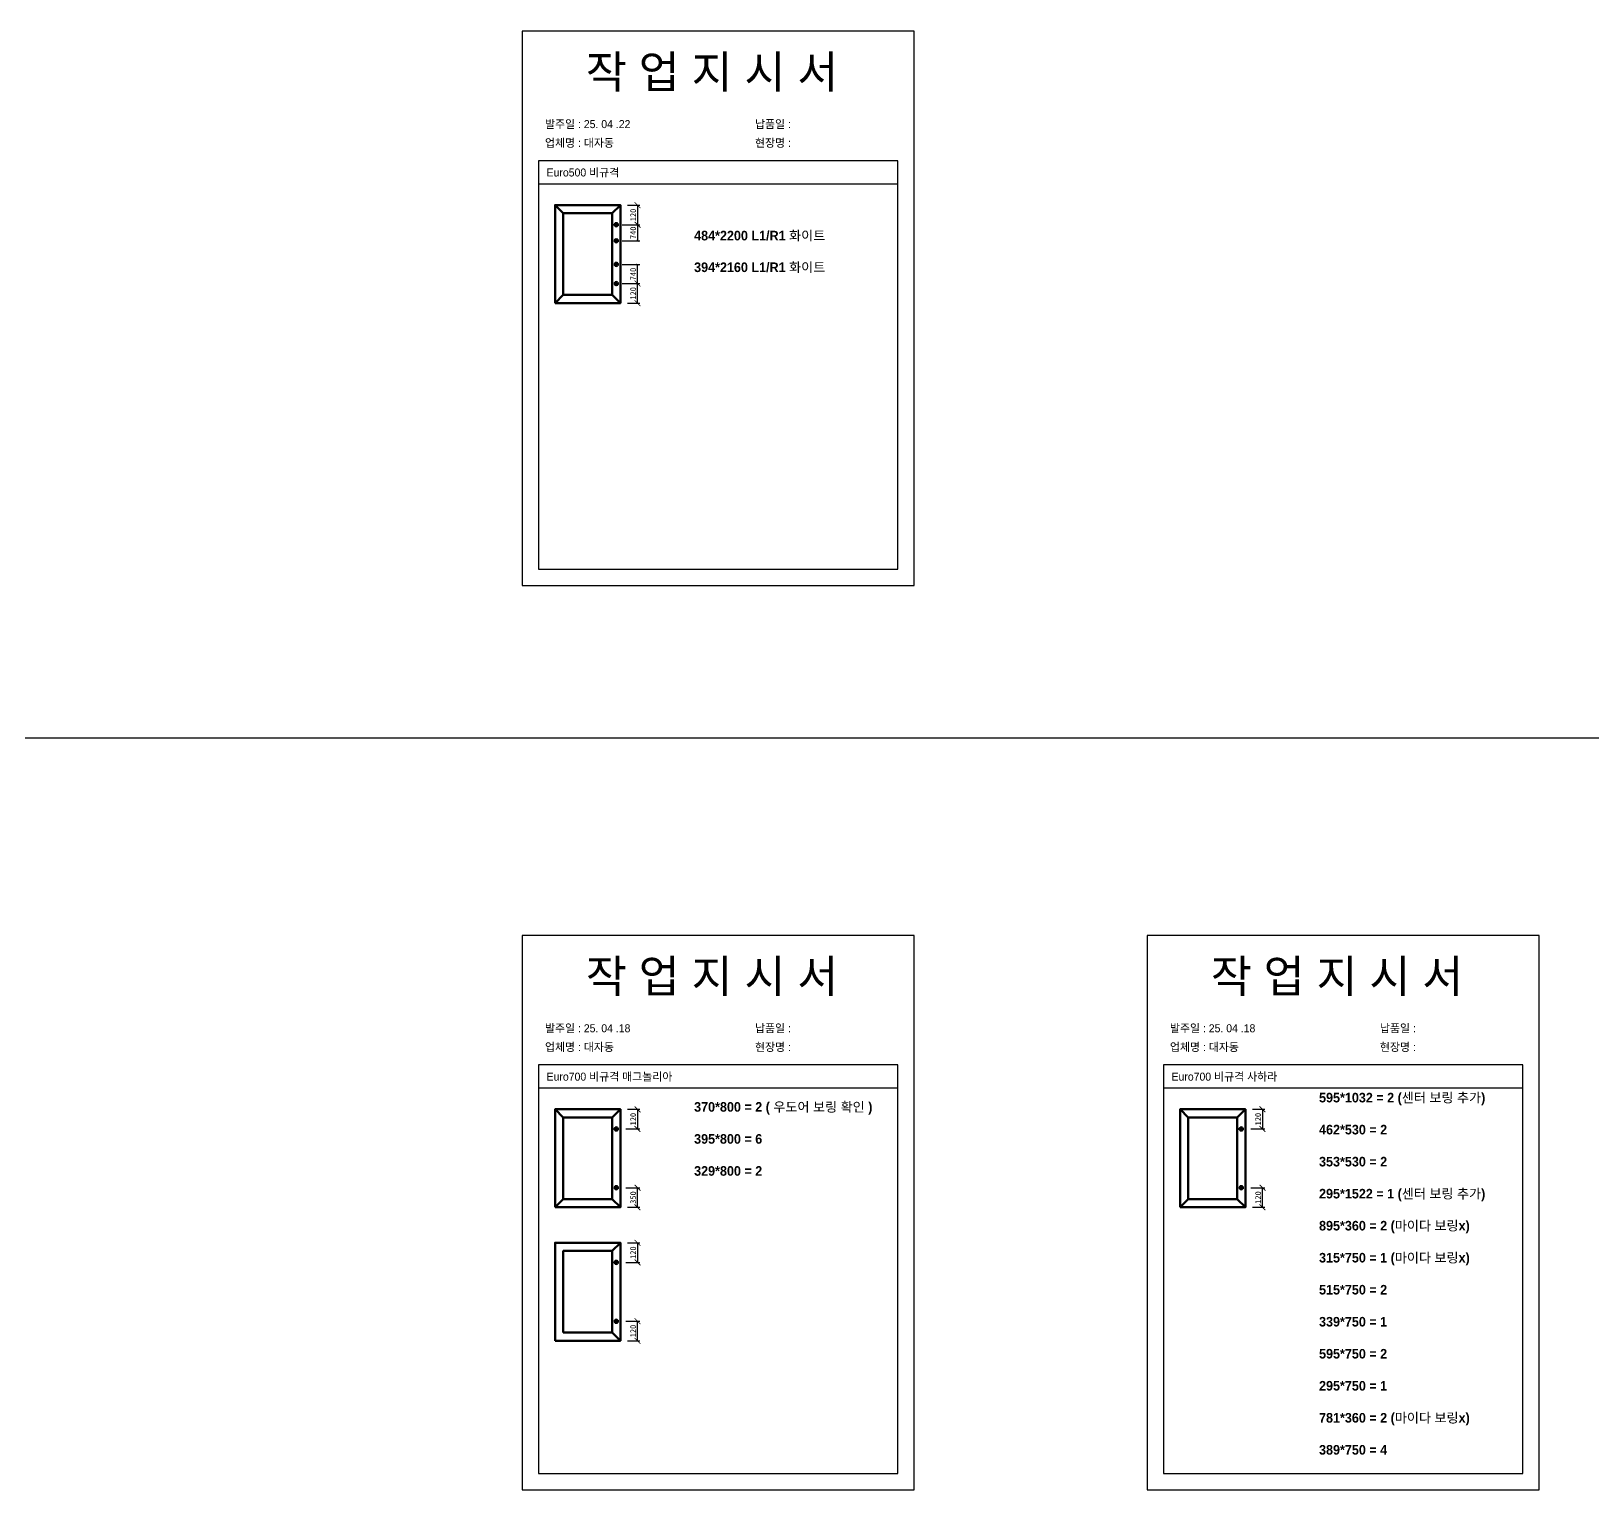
# Model space of a CAD drawing. Header units: millimetres. Extents: x -44117 to 256353, y -2095463 to 65325.
# Drawn here: x 111330 to 118023, y -69983 to -63732 of the extents above; entities that cross this region are included whole.
import ezdxf

# ---------------------------------------------------------------- set-up
doc = ezdxf.new("R2010")
doc.units = ezdxf.units.MM
doc.header["$LTSCALE"] = 10
doc.layers.add('Layer1', color=7, linetype='Continuous', lineweight=70)
doc.dimstyles.new('ISO-25', dxfattribs={"dimtxt": 2.5, "dimasz": 2.5, "dimexe": 1, "dimexo": 1, "dimtad": 1, "dimtxsty": 'Standard', "dimblk": 'ARCHTICK', "dimcen": 2.5, "dimadec": 0, "dimazin": 0, "dimtfac": 1, "dimtmove": 0, "dimatfit": 3, "dimfxl": 0, "dimarcsym": 0})

# ---------------------------------------------------------------- blocks, each defined once
blk = doc.blocks.new('_ArchTick')
at = {"color": 0, "linetype": 'ByBlock', "const_width": 0.15}
blk.add_lwpolyline([(-0.5, -0.5), (0.5, 0.5)], dxfattribs=at)
blk = doc.blocks.new('*D2424')
at = {"color": 0, "lineweight": -2}
for p, q in [((113878.1, -64813.6), (113938.5, -64813.6)), ((113928.5, -64897.6), (113928.5, -64813.6)), ((113885.1, -64897.6), (113938.5, -64897.6))]:
    blk.add_line(p, q, dxfattribs=at)
at = {"layer": 'Defpoints', "color": 0}
for p in [(113848.1, -64813.6), (113928.5, -64813.6), (113855.1, -64897.6)]:
    blk.add_point(p, dxfattribs=at)
at = {"color": 0, "lineweight": -2, "xscale": 25, "yscale": 25, "zscale": 25}
for p, rotation in [((113928.5, -64813.6), 90), ((113928.5, -64897.6), 270)]:
    blk.add_blockref('_ArchTick', p, dxfattribs=dict(at, rotation=rotation))
at = {"color": 0, "insert": (113909.8, -64855.6), "char_height": 25, "attachment_point": 5, "rotation": 90}
blk.add_mtext('120', dxfattribs=at)
blk = doc.blocks.new('*D2425')
at = {"color": 0, "lineweight": -2}
for p, q in [((113885.1, -64477.6), (113938.5, -64477.6)), ((113928.5, -64477.6), (113928.5, -64561.6)), ((113878.1, -64561.6), (113938.5, -64561.6))]:
    blk.add_line(p, q, dxfattribs=at)
at = {"layer": 'Defpoints', "color": 0}
for p in [(113855.1, -64477.6), (113848.1, -64561.6), (113928.5, -64561.6)]:
    blk.add_point(p, dxfattribs=at)
at = {"color": 0, "lineweight": -2, "xscale": 25, "yscale": 25, "zscale": 25}
for p, rotation in [((113928.5, -64477.6), 90), ((113928.5, -64561.6), 270)]:
    blk.add_blockref('_ArchTick', p, dxfattribs=dict(at, rotation=rotation))
at = {"color": 0, "insert": (113909.8, -64519.6), "char_height": 25, "attachment_point": 5, "rotation": 90}
blk.add_mtext('120', dxfattribs=at)
blk = doc.blocks.new('*D2426')
at = {"color": 0, "lineweight": -2}
for p, q in [((113863.1, -64561.6), (113938.5, -64561.6)), ((113928.5, -64561.6), (113928.5, -64630.5)), ((113863.1, -64630.5), (113938.5, -64630.5))]:
    blk.add_line(p, q, dxfattribs=at)
at = {"layer": 'Defpoints', "color": 0}
for p in [(113848.1, -64561.6), (113848.1, -64630.5), (113928.5, -64630.5)]:
    blk.add_point(p, dxfattribs=at)
at = {"color": 0, "lineweight": -2, "xscale": 10, "yscale": 10, "zscale": 10}
for p, rotation in [((113928.5, -64561.6), 90), ((113928.5, -64630.5), 270)]:
    blk.add_blockref('_ArchTick', p, dxfattribs=dict(at, rotation=rotation))
at = {"color": 0, "insert": (113909.8, -64596), "char_height": 25, "attachment_point": 5, "rotation": 90}
blk.add_mtext('740', dxfattribs=at)
blk = doc.blocks.new('*D2427')
at = {"color": 0, "lineweight": -2}
for p, q in [((113863.1, -64731.8), (113938.5, -64731.8)), ((113928.5, -64813.6), (113928.5, -64731.8)), ((113863.1, -64813.6), (113938.5, -64813.6))]:
    blk.add_line(p, q, dxfattribs=at)
at = {"layer": 'Defpoints', "color": 0}
for p in [(113848.1, -64731.8), (113928.5, -64731.8), (113848.1, -64813.6)]:
    blk.add_point(p, dxfattribs=at)
at = {"color": 0, "lineweight": -2, "xscale": 10, "yscale": 10, "zscale": 10}
for p, rotation in [((113928.5, -64731.8), 90), ((113928.5, -64813.6), 270)]:
    blk.add_blockref('_ArchTick', p, dxfattribs=dict(at, rotation=rotation))
at = {"color": 0, "insert": (113909.8, -64772.7), "char_height": 25, "attachment_point": 5, "rotation": 90}
blk.add_mtext('740', dxfattribs=at)
blk = doc.blocks.new('*D2428')
at = {"color": 0, "lineweight": -2}
for p, q in [((113878.1, -68688.8), (113938.5, -68688.8)), ((113928.5, -68772.8), (113928.5, -68688.8)), ((113885.1, -68772.8), (113938.5, -68772.8))]:
    blk.add_line(p, q, dxfattribs=at)
at = {"layer": 'Defpoints', "color": 0}
for p in [(113848.1, -68688.8), (113928.5, -68688.8), (113855.1, -68772.8)]:
    blk.add_point(p, dxfattribs=at)
at = {"color": 0, "lineweight": -2, "xscale": 25, "yscale": 25, "zscale": 25}
for p, rotation in [((113928.5, -68688.8), 90), ((113928.5, -68772.8), 270)]:
    blk.add_blockref('_ArchTick', p, dxfattribs=dict(at, rotation=rotation))
at = {"color": 0, "insert": (113909.8, -68730.8), "char_height": 25, "attachment_point": 5, "rotation": 90}
blk.add_mtext('350', dxfattribs=at)
blk = doc.blocks.new('*D2429')
at = {"color": 0, "lineweight": -2}
for p, q in [((113885.1, -68352.8), (113938.5, -68352.8)), ((113928.5, -68352.8), (113928.5, -68436.8)), ((113878.1, -68436.8), (113938.5, -68436.8))]:
    blk.add_line(p, q, dxfattribs=at)
at = {"layer": 'Defpoints', "color": 0}
for p in [(113855.1, -68352.8), (113848.1, -68436.8), (113928.5, -68436.8)]:
    blk.add_point(p, dxfattribs=at)
at = {"color": 0, "lineweight": -2, "xscale": 25, "yscale": 25, "zscale": 25}
for p, rotation in [((113928.5, -68352.8), 90), ((113928.5, -68436.8), 270)]:
    blk.add_blockref('_ArchTick', p, dxfattribs=dict(at, rotation=rotation))
at = {"color": 0, "insert": (113909.8, -68394.8), "char_height": 25, "attachment_point": 5, "rotation": 90}
blk.add_mtext('120', dxfattribs=at)
blk = doc.blocks.new('*D2430')
at = {"color": 0, "lineweight": -2}
for p, q in [((116556.6, -68688.8), (116617, -68688.8)), ((116607, -68772.8), (116607, -68688.8)), ((116563.6, -68772.8), (116617, -68772.8))]:
    blk.add_line(p, q, dxfattribs=at)
at = {"layer": 'Defpoints', "color": 0}
for p in [(116526.6, -68688.8), (116607, -68688.8), (116533.6, -68772.8)]:
    blk.add_point(p, dxfattribs=at)
at = {"color": 0, "lineweight": -2, "xscale": 25, "yscale": 25, "zscale": 25}
for p, rotation in [((116607, -68688.8), 90), ((116607, -68772.8), 270)]:
    blk.add_blockref('_ArchTick', p, dxfattribs=dict(at, rotation=rotation))
at = {"color": 0, "insert": (116588.2, -68730.8), "char_height": 25, "attachment_point": 5, "rotation": 90}
blk.add_mtext('120', dxfattribs=at)
blk = doc.blocks.new('*D2431')
at = {"color": 0, "lineweight": -2}
for p, q in [((116563.6, -68352.8), (116617, -68352.8)), ((116607, -68352.8), (116607, -68436.8)), ((116556.6, -68436.8), (116617, -68436.8))]:
    blk.add_line(p, q, dxfattribs=at)
at = {"layer": 'Defpoints', "color": 0}
for p in [(116533.6, -68352.8), (116526.6, -68436.8), (116607, -68436.8)]:
    blk.add_point(p, dxfattribs=at)
at = {"color": 0, "lineweight": -2, "xscale": 25, "yscale": 25, "zscale": 25}
for p, rotation in [((116607, -68352.8), 90), ((116607, -68436.8), 270)]:
    blk.add_blockref('_ArchTick', p, dxfattribs=dict(at, rotation=rotation))
at = {"color": 0, "insert": (116588.2, -68394.8), "char_height": 25, "attachment_point": 5, "rotation": 90}
blk.add_mtext('120', dxfattribs=at)
blk = doc.blocks.new('*D2432')
at = {"color": 0, "lineweight": -2}
for p, q in [((113878.1, -69261), (113938.5, -69261)), ((113928.5, -69345), (113928.5, -69261)), ((113885.1, -69345), (113938.5, -69345))]:
    blk.add_line(p, q, dxfattribs=at)
at = {"layer": 'Defpoints', "color": 0}
for p in [(113848.1, -69261), (113928.5, -69261), (113855.1, -69345)]:
    blk.add_point(p, dxfattribs=at)
at = {"color": 0, "lineweight": -2, "xscale": 25, "yscale": 25, "zscale": 25}
for p, rotation in [((113928.5, -69261), 90), ((113928.5, -69345), 270)]:
    blk.add_blockref('_ArchTick', p, dxfattribs=dict(at, rotation=rotation))
at = {"color": 0, "insert": (113909.8, -69303), "char_height": 25, "attachment_point": 5, "rotation": 90}
blk.add_mtext('120', dxfattribs=at)
blk = doc.blocks.new('*D2433')
at = {"color": 0, "lineweight": -2}
for p, q in [((113885.1, -68925), (113938.5, -68925)), ((113928.5, -68925), (113928.5, -69009)), ((113878.1, -69009), (113938.5, -69009))]:
    blk.add_line(p, q, dxfattribs=at)
at = {"layer": 'Defpoints', "color": 0}
for p in [(113855.1, -68925), (113848.1, -69009), (113928.5, -69009)]:
    blk.add_point(p, dxfattribs=at)
at = {"color": 0, "lineweight": -2, "xscale": 25, "yscale": 25, "zscale": 25}
for p, rotation in [((113928.5, -68925), 90), ((113928.5, -69009), 270)]:
    blk.add_blockref('_ArchTick', p, dxfattribs=dict(at, rotation=rotation))
at = {"color": 0, "insert": (113909.8, -68967), "char_height": 25, "attachment_point": 5, "rotation": 90}
blk.add_mtext('120', dxfattribs=at)

msp = doc.modelspace()

# ---------------------------------------------------------------- linework, layer by layer
for p, q in [((115044.28183, -64287.37013), (113504.28183, -64287.37013)), ((115044.28183, -64387.37013), (113504.28183, -64387.37013)), ((115044.28183, -68162.57862), (113504.28183, -68162.57862)), ((117722.73476, -68162.57862), (116182.73476, -68162.57862)), ((115044.28183, -68262.57862), (113504.28183, -68262.57862)), ((117722.73476, -68262.57862), (116182.73476, -68262.57862))]:
    msp.add_line(p, q)
at = {"color": 1}
msp.add_line((104637.27748, -66760.44383), (196906.42434, -66760.44383), dxfattribs=at)
for points in [[(113434.28183, -66108.2004), (115114.28183, -66108.2004), (115114.28183, -63732.2004), (113434.28183, -63732.2004)], [(113434.28183, -69983.4089), (115114.28183, -69983.4089), (115114.28183, -67607.4089), (113434.28183, -67607.4089)], [(116112.73476, -69983.4089), (117792.73476, -69983.4089), (117792.73476, -67607.4089), (116112.73476, -67607.4089)]]:
    msp.add_lwpolyline(points, close=True)
for points in [[(113504.28183, -64287.37013), (113504.28183, -66038.2004), (115044.28183, -66038.2004), (115044.28183, -64287.37013)], [(113504.28183, -68162.57862), (113504.28183, -69913.4089), (115044.28183, -69913.4089), (115044.28183, -68162.57862)], [(116182.73476, -68162.57862), (116182.73476, -69913.4089), (117722.73476, -69913.4089), (117722.73476, -68162.57862)]]:
    msp.add_lwpolyline(points)
at = {"layer": 'Layer1'}
for p, q in [((113610.11091, -64512.62502), (113575.11091, -64477.62502)), ((113820.11091, -64512.62502), (113855.11091, -64477.62502)), ((113837.61091, -64551.12502), (113837.61091, -64572.12502)), ((113848.11091, -64630.47094), (113827.11091, -64630.47094)), ((113837.61091, -64619.97094), (113837.61091, -64640.97094)), ((113848.11091, -64731.7543), (113827.11091, -64731.7543)), ((113837.61091, -64721.2543), (113837.61091, -64742.2543)), ((113848.11091, -64813.62502), (113827.11091, -64813.62502)), ((113837.61091, -64803.12502), (113837.61091, -64824.12502)), ((113610.11091, -64862.62502), (113575.11091, -64897.62502)), ((113855.11091, -64897.62502), (113820.11091, -64862.62502)), ((113610.11091, -68387.83352), (113575.11091, -68352.83352)), ((113820.11091, -68387.83352), (113855.11091, -68352.83352)), ((116288.56385, -68387.83352), (116253.56385, -68352.83352)), ((116498.56385, -68387.83352), (116533.56385, -68352.83352)), ((113837.61091, -68426.33352), (113837.61091, -68447.33352)), ((116516.06385, -68426.33352), (116516.06385, -68447.33352)), ((113848.11091, -68688.83352), (113827.11091, -68688.83352)), ((113837.61091, -68678.33352), (113837.61091, -68699.33352)), ((116526.56385, -68688.83352), (116505.56385, -68688.83352)), ((116516.06385, -68678.33352), (116516.06385, -68699.33352)), ((113610.11091, -68737.83352), (113575.11091, -68772.83352)), ((113855.11091, -68772.83352), (113820.11091, -68737.83352)), ((116288.56385, -68737.83352), (116253.56385, -68772.83352)), ((116533.56385, -68772.83352), (116498.56385, -68737.83352)), ((113820.11091, -68960.0128), (113855.11091, -68925.0128)), ((113837.61091, -68998.5128), (113837.61091, -69019.5128)), ((113848.11091, -69261.0128), (113827.11091, -69261.0128)), ((113837.61091, -69250.5128), (113837.61091, -69271.5128)), ((113855.11091, -69345.0128), (113820.11091, -69310.0128))]:
    msp.add_line(p, q, dxfattribs=at)
for points in [[(113575.11091, -64897.62502), (113855.11091, -64897.62502), (113855.11091, -64477.62502), (113575.11091, -64477.62502)], [(113610.11091, -64862.62502), (113820.11091, -64862.62502), (113820.11091, -64512.62502), (113610.11091, -64512.62502)], [(113848.11091, -64561.62502), (113827.11091, -64561.62502)], [(113575.11091, -68772.83352), (113855.11091, -68772.83352), (113855.11091, -68352.83352), (113575.11091, -68352.83352)], [(113610.11091, -68737.83352), (113820.11091, -68737.83352), (113820.11091, -68387.83352), (113610.11091, -68387.83352)], [(116253.56385, -68772.83352), (116533.56385, -68772.83352), (116533.56385, -68352.83352), (116253.56385, -68352.83352)], [(116288.56385, -68737.83352), (116498.56385, -68737.83352), (116498.56385, -68387.83352), (116288.56385, -68387.83352)], [(113848.11091, -68436.83352), (113827.11091, -68436.83352)], [(116526.56385, -68436.83352), (116505.56385, -68436.83352)], [(113575.11091, -69345.0128), (113855.11091, -69345.0128), (113855.11091, -68925.0128), (113575.11091, -68925.0128)], [(113610.11091, -69310.0128), (113820.11091, -69310.0128), (113820.11091, -68960.0128), (113610.11091, -68960.0128)], [(113848.11091, -69009.0128), (113827.11091, -69009.0128)]]:
    msp.add_lwpolyline(points, close=True, dxfattribs=at)
for centre in [(113837.61091, -64561.62502), (113837.61091, -64630.47094), (113837.61091, -64731.7543), (113837.61091, -64813.62502), (113837.61091, -68436.83352), (116516.06385, -68436.83352), (113837.61091, -68688.83352), (116516.06385, -68688.83352), (113837.61091, -69009.0128), (113837.61091, -69261.0128)]:
    msp.add_circle(centre, 7, dxfattribs=at)

# ---------------------------------------------------------------- texts
at = {"attachment_point": 1}
for s, width, gutter_width, heights, insert, char_height in [('{\\fGulim|b0|i0|c129|p50;작 업 지 시 서}', 3307.3198183, 12.5, [-155.84554], (113707.08844, -63836.36292), 140), ('{\\fGulim|b0|i0|c129|p50;발주일 : 25. 04 .22}', 3307.3198183, 12.5, [34.50412], (113531.87908, -64113.08334), 34.3), ('{\\fGulim|b0|i0|c129|p50;납품일 :}', 3307.3198183, 12.5, [-37.67976], (114431.85706, -64113.08334), 34.3), ('{\\fGulim|b0|i0|c129|p50;업체명 : 대자동}', 3307.3198183, 12.5, [36.11279], (113531.87908, -64193.73952), 34.3), ('{\\fGulim|b0|i0|c129|p50;현장명 : }', 3307.3198183, 12.5, [-38.2735], (114431.85706, -64193.73952), 34.3), ('{\\fGulim|b0|i0|c129|p50;Euro500 비규격}', 3307.3198183, 12.5, [-38.22783], (113538.92128, -64320.40561), 34.3), ('{\\fGulim|b1|i0|c129|p50;484*2200 L1/R1 화이트}', 2645.8558546, 10, [-49.70778], (114171.0061, -64587.57414), 41.16), ('{\\fGulim|b1|i0|c129|p50;394*2160 L1/R1 화이트}', 2645.8558546, 10, [-49.70778], (114171.0061, -64723.22759), 41.16), ('{\\fGulim|b0|i0|c129|p50;작 업 지 시 서}', 3307.3198183, 12.5, [-155.84554], (113707.08844, -67711.57141), 140), ('{\\fGulim|b0|i0|c129|p50;작 업 지 시 서}', 3307.3198183, 12.5, [-155.84554], (116385.54137, -67711.57141), 140), ('{\\fGulim|b0|i0|c129|p50;발주일 : 25. 04 .18}', 3307.3198183, 12.5, [34.50412], (113531.87908, -67988.29183), 34.3), ('{\\fGulim|b0|i0|c129|p50;납품일 :}', 3307.3198183, 12.5, [-37.67976], (114431.85706, -67988.29183), 34.3), ('{\\fGulim|b0|i0|c129|p50;발주일 : 25. 04 .18}', 3307.3198183, 12.5, [34.50412], (116210.33201, -67988.29183), 34.3), ('{\\fGulim|b0|i0|c129|p50;납품일 :}', 3307.3198183, 12.5, [-37.67976], (117110.31, -67988.29183), 34.3), ('{\\fGulim|b0|i0|c129|p50;업체명 : 대자동}', 3307.3198183, 12.5, [36.11279], (113531.87908, -68068.94801), 34.3), ('{\\fGulim|b0|i0|c129|p50;현장명 : }', 3307.3198183, 12.5, [-38.2735], (114431.85706, -68068.94801), 34.3), ('{\\fGulim|b0|i0|c129|p50;업체명 : 대자동}', 3307.3198183, 12.5, [36.11279], (116210.33201, -68068.94801), 34.3), ('{\\fGulim|b0|i0|c129|p50;현장명 : }', 3307.3198183, 12.5, [-38.2735], (117110.31, -68068.94801), 34.3), ('{\\fGulim|b0|i0|c129|p50;Euro700 비규격 매그놀리아}', 3307.3198183, 12.5, [-38.22783], (113538.92128, -68195.61411), 34.3), ('{\\fGulim|b0|i0|c129|p50;Euro700 비규격 사하라}', 3307.3198183, 12.5, [38.22783], (116217.37421, -68195.61411), 34.3), ('{\\fGulim|b1|i0|c129|p50;370*800 = 2 ( 우도어 보링 확인 )\\P\\P395*800 = 6\\P\\P329*800 = 2}', 2645.8558546, 10, [-321.33111], (114171.0061, -68321.91175), 41.16), ('{\\fGulim|b1|i0|c129|p50;595*1032 = 2 (센터 보링 추가)\\P\\P462*530 = 2\\P\\P353*530 = 2\\P\\P295*1522 = 1 (센터 보링 추가)\\P\\P895*360 = 2 (마이다 보링x)\\P\\P315*750 = 1 (마이다 보링x)\\P\\P515*750 = 2\\P\\P339*750 = 1\\P\\P595*750 = 2\\P\\P295*750 = 1\\P\\P781*360 = 2 (마이다 보링x)\\P\\P389*750 = 4}', 2645.8558546, 10, [-1575.45889], (116849.45903, -68282.06442), 41.16)]:
    msp.add_mtext_dynamic_manual_height_columns(s, width=width, gutter_width=gutter_width, heights=heights, dxfattribs=dict(at, insert=insert, char_height=char_height))

# ---------------------------------------------------------------- dimensions: what is measured, and where the dimension line sits
for base, p1, p2, text, picture, middle in [((113928.50263, -64561.62502), (113855.11091, -64477.62502), (113848.11091, -64561.62502), '120', '*D2425', (113909.75263, -64519.62502)), ((113928.50263, -64813.62502), (113855.11091, -64897.62502), (113848.11091, -64813.62502), '120', '*D2424', (113909.75263, -64855.62502)), ((113928.50263, -68436.83352), (113855.11091, -68352.83352), (113848.11091, -68436.83352), '120', '*D2429', (113909.75263, -68394.83352)), ((116606.95557, -68436.83352), (116533.56385, -68352.83352), (116526.56385, -68436.83352), '120', '*D2431', (116588.20557, -68394.83352)), ((113928.50263, -68688.83352), (113855.11091, -68772.83352), (113848.11091, -68688.83352), '350', '*D2428', (113909.75263, -68730.83352)), ((116606.95557, -68688.83352), (116533.56385, -68772.83352), (116526.56385, -68688.83352), '120', '*D2430', (116588.20557, -68730.83352)), ((113928.50263, -69009.0128), (113855.11091, -68925.0128), (113848.11091, -69009.0128), '120', '*D2433', (113909.75263, -68967.0128)), ((113928.50263, -69261.0128), (113855.11091, -69345.0128), (113848.11091, -69261.0128), '120', '*D2432', (113909.75263, -69303.0128))]:
    dim = msp.add_linear_dim(base=base, p1=p1, p2=p2, angle=90, text=text, dimstyle='ISO-25', override={"dimscale": 10, "dimexo": 3, "dimtxsty": 'Standard'})
    dim.commit()
    dim.dimension.update_dxf_attribs({"geometry": picture, "text_midpoint": middle})
for base, p1, p2, picture, middle in [((113928.50263, -64630.47094), (113848.11091, -64561.62502), (113848.11091, -64630.47094), '*D2426', (113928.50263, -64596.04798)), ((113928.50263, -64731.7543), (113848.11091, -64813.62502), (113848.11091, -64731.7543), '*D2427', (113928.50263, -64772.68966))]:
    dim = msp.add_linear_dim(base=base, p1=p1, p2=p2, angle=90, text='740', dimstyle='ISO-25', override={"dimscale": 10, "dimasz": 1, "dimexo": 1.5, "dimtxsty": 'Standard'})
    dim.commit()
    dim.dimension.update_dxf_attribs({"geometry": picture, "text_midpoint": middle, "dimtype": 160})

doc.saveas('drawing.dxf')
